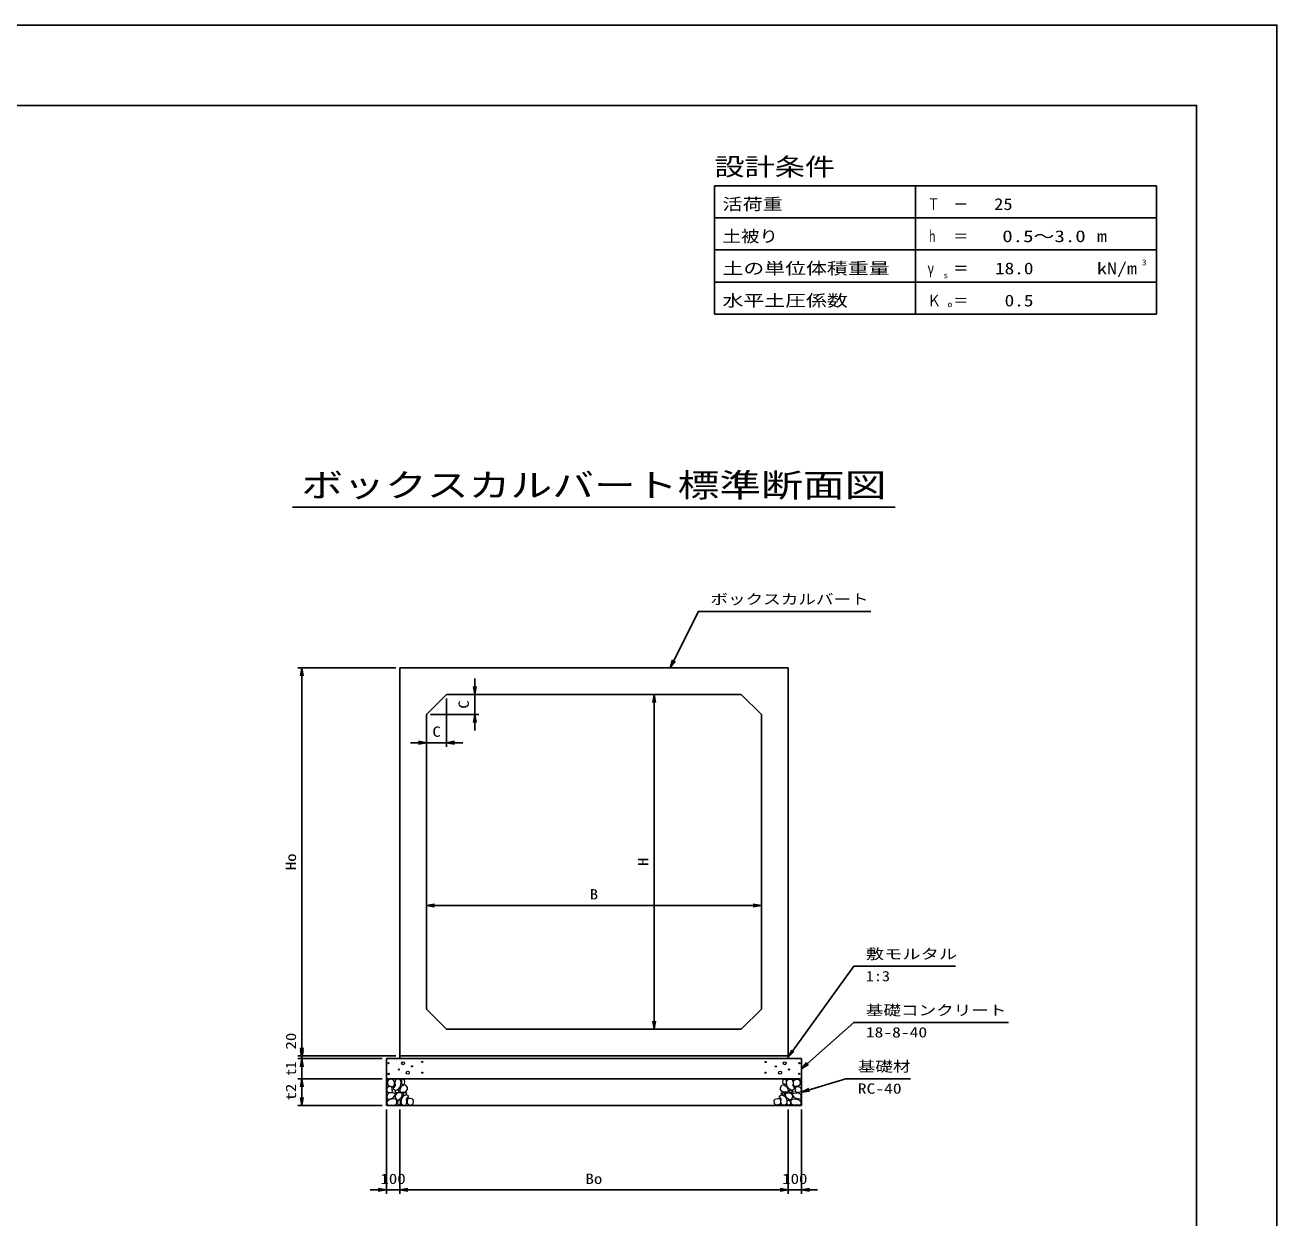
# Model space of a CAD drawing. Units: millimetres at full size. Extents: x 0 to 25230, y 0 to 17820.
# Drawn here: x 15882 to 25230, y 8910 to 17820 of the extents above; entities that cross this region are included whole.
import ezdxf
from ezdxf.enums import TextEntityAlignment as Align

# ---------------------------------------------------------------- set-up
doc = ezdxf.new("R2010")
doc.units = ezdxf.units.MM
for name, color, linetype, lineweight in [('D-DCR-HCHn', 4, 'Continuous', 9), ('D-STR-DIM', 7, 'Continuous', 25), ('D-STR-STRn', 1, 'Continuous', 25), ('D-STR-TXT', 7, 'Continuous', 25), ('D-TTL', 2, 'Continuous', 25), ('D-TTL-FRAM', 2, 'Continuous', 25), ('D-TTL-LINE', 7, 'Continuous', 25), ('D-TTL-TXT', 7, 'Continuous', 25)]:
    doc.layers.add(name, color=color, linetype=linetype, lineweight=lineweight)
doc.styles.add('ＭＳ ゴシック', font='')
doc.styles.get('ＭＳ ゴシック').set_extended_font_data('MS Gothic')

# ---------------------------------------------------------------- blocks, each defined once
blk = doc.blocks.new('open_arrow')
at = {"color": 0, "linetype": 'Continuous', "lineweight": -2}
blk.add_lwpolyline([(7.5, 1.25), (0, 0), (7.5, -1.25)], dxfattribs=at)

msp = doc.modelspace()

# ---------------------------------------------------------------- linework, layer by layer
at = {"layer": 'D-DCR-HCHn'}
for points in [[(18631.198, 9941.594), (18610.395, 9946.217), (18591.904, 9936.971), (18589.592, 9916.168), (18594.215, 9899.988), (18617.33, 9893.053), (18633.51, 9893.053), (18640.444, 9904.611), (18640.444, 9930.037)], [(18649.69, 9943.906), (18642.756, 9923.102), (18645.067, 9899.988), (18628.887, 9874.562), (18649.69, 9863.005), (18672.805, 9874.562), (18686.673, 9893.053), (18691.296, 9923.102), (18686.673, 9939.283), (18672.805, 9946.217)], [(18693.608, 9939.283), (18693.608, 9911.545), (18705.165, 9904.611), (18716.722, 9911.545), (18719.034, 9927.725), (18716.722, 9941.594), (18700.542, 9946.217)], [(21566.392, 9939.283), (21566.392, 9911.545), (21554.835, 9904.611), (21543.278, 9911.545), (21540.966, 9927.725), (21543.278, 9941.594), (21559.458, 9946.217)], [(21610.31, 9943.906), (21617.244, 9923.102), (21614.933, 9899.988), (21631.113, 9874.562), (21610.31, 9863.005), (21587.195, 9874.562), (21573.327, 9893.053), (21568.704, 9923.102), (21573.327, 9939.283), (21587.195, 9946.217)], [(21628.802, 9941.594), (21649.605, 9946.217), (21668.096, 9936.971), (21670.408, 9916.168), (21665.785, 9899.988), (21642.67, 9893.053), (21626.49, 9893.053), (21619.556, 9904.611), (21619.556, 9930.037)], [(18587.281, 9883.808), (18580.346, 9863.005), (18589.592, 9849.136), (18612.707, 9846.824), (18628.488, 9853.599), (18621.952, 9869.939), (18626.575, 9879.185), (18617.33, 9888.431), (18603.461, 9893.053)], [(18631.155, 9807.009), (18648.277, 9832.692), (18646.137, 9839.112), (18622.594, 9845.533), (18601.192, 9843.393), (18586.21, 9830.551), (18584.07, 9815.57), (18586.21, 9800.588), (18603.332, 9796.308)], [(18654.313, 9863.005), (18642.756, 9853.759), (18647.379, 9846.824), (18663.559, 9846.824), (18670.493, 9849.136), (18675.116, 9858.382), (18668.182, 9865.316)], [(18691.082, 9807.009), (18701.783, 9832.692), (18693.222, 9843.393), (18667.539, 9843.393), (18656.838, 9839.112), (18646.137, 9824.131), (18646.137, 9811.289), (18656.838, 9794.167), (18669.679, 9792.027)], [(18688.985, 9888.431), (18677.427, 9860.693), (18686.673, 9849.136), (18714.411, 9849.136), (18725.968, 9853.759), (18737.525, 9869.939), (18737.525, 9883.808), (18725.968, 9902.299), (18712.099, 9904.611)], [(18727.466, 9755.643), (18733.886, 9774.905), (18731.746, 9796.308), (18746.728, 9819.85), (18727.466, 9830.551), (18706.063, 9819.85), (18693.222, 9802.728), (18688.941, 9774.905), (18693.222, 9759.924), (18706.063, 9753.503)], [(18723.185, 9830.551), (18733.886, 9839.112), (18729.606, 9845.533), (18714.624, 9845.533), (18708.204, 9843.393), (18703.923, 9834.832), (18710.344, 9828.411)], [(21532.534, 9755.643), (21526.114, 9774.905), (21528.254, 9796.308), (21513.272, 9819.85), (21532.534, 9830.551), (21553.937, 9819.85), (21566.778, 9802.728), (21571.059, 9774.905), (21566.778, 9759.924), (21553.937, 9753.503)], [(21571.015, 9888.431), (21582.573, 9860.693), (21573.327, 9849.136), (21545.589, 9849.136), (21534.032, 9853.759), (21522.475, 9869.939), (21522.475, 9883.808), (21534.032, 9902.299), (21547.901, 9904.611)], [(21536.815, 9830.551), (21526.114, 9839.112), (21530.394, 9845.533), (21545.376, 9845.533), (21551.796, 9843.393), (21556.077, 9834.832), (21549.656, 9828.411)], [(21568.918, 9807.009), (21558.217, 9832.692), (21566.778, 9843.393), (21592.461, 9843.393), (21603.162, 9839.112), (21613.863, 9824.131), (21613.863, 9811.289), (21603.162, 9794.167), (21590.321, 9792.027)], [(21605.687, 9863.005), (21617.244, 9853.759), (21612.621, 9846.824), (21596.441, 9846.824), (21589.507, 9849.136), (21584.884, 9858.382), (21591.818, 9865.316)], [(21628.845, 9807.009), (21611.723, 9832.692), (21613.863, 9839.112), (21637.406, 9845.533), (21658.808, 9843.393), (21673.79, 9830.551), (21675.93, 9815.57), (21673.79, 9800.588), (21656.668, 9796.308)], [(21672.719, 9883.808), (21679.654, 9863.005), (21670.408, 9849.136), (21647.293, 9846.824), (21631.512, 9853.599), (21638.048, 9869.939), (21633.425, 9879.185), (21642.67, 9888.431), (21656.539, 9893.053)], [(18639.716, 9753.503), (18654.698, 9759.924), (18658.978, 9781.326), (18650.417, 9796.308), (18635.435, 9800.588), (18616.173, 9798.448), (18594.771, 9789.887), (18584.07, 9777.045), (18584.07, 9762.064), (18590.49, 9753.503), (18616.173, 9755.643)], [(18686.801, 9759.924), (18686.801, 9785.606), (18676.1, 9792.027), (18665.399, 9785.606), (18663.259, 9770.625), (18665.399, 9757.783), (18680.381, 9753.503)], [(18744.588, 9757.783), (18763.85, 9753.503), (18780.972, 9762.064), (18783.112, 9781.326), (18778.831, 9796.308), (18757.429, 9802.728), (18742.447, 9802.728), (18736.027, 9792.027), (18736.027, 9768.484)], [(21515.412, 9757.783), (21496.15, 9753.503), (21479.028, 9762.064), (21476.888, 9781.326), (21481.169, 9796.308), (21502.571, 9802.728), (21517.553, 9802.728), (21523.973, 9792.027), (21523.973, 9768.484)], [(21573.199, 9759.924), (21573.199, 9785.606), (21583.9, 9792.027), (21594.601, 9785.606), (21596.741, 9770.625), (21594.601, 9757.783), (21579.619, 9753.503)], [(21620.284, 9753.503), (21605.302, 9759.924), (21601.022, 9781.326), (21609.583, 9796.308), (21624.565, 9800.588), (21643.827, 9798.448), (21665.229, 9789.887), (21675.93, 9777.045), (21675.93, 9762.064), (21669.51, 9753.503), (21643.827, 9755.643)]]:
    msp.add_lwpolyline(points, close=True, dxfattribs=at)
for centre, radius in [((18596.091, 10066.145), 4.5), ((18673.437, 10018.641), 4.5), ((18705.004, 10066.145), 11.25), ((18739.996, 9994.955), 11.25), ((18771.563, 10042.459), 4.5), ((18847.197, 10075.221), 4.5), ((21412.803, 10075.221), 4.5), ((21488.437, 10042.459), 4.5), ((21520.004, 9994.955), 11.25), ((21554.996, 10066.145), 11.25), ((21586.563, 10018.641), 4.5), ((21663.909, 10066.145), 4.5), ((18597.803, 9985.879), 4.5), ((18848.909, 9994.955), 4.5), ((21411.091, 9994.955), 4.5), ((21662.197, 9985.879), 4.5)]:
    msp.add_circle(centre, radius, dxfattribs=at)
at = {"layer": 'D-STR-DIM'}
for p, q in [((18650, 13020), (17920, 13020)), ((17950, 13020), (17950, 10120)), ((19240, 12550), (19240, 12940)), ((19060, 12820), (19270, 12820)), ((20580, 10320), (20580, 12820)), ((19030, 12790), (19030, 12430)), ((18880, 12640), (18880, 12430)), ((18910, 12670), (19270, 12670)), ((19150, 12460), (18760, 12460)), ((18880, 11245), (21380, 11245)), ((17950, 10240), (17950, 9980)), ((17950, 10220), (17950, 9830)), ((18650, 10120), (17920, 10120)), ((18650, 10120), (17920, 10120)), ((18550, 10100), (17920, 10100)), ((18550, 10100), (17920, 10100)), ((18550, 9950), (17920, 9950)), ((18550, 9950), (17920, 9950)), ((17950, 9950), (17950, 9750)), ((18550, 9750), (17920, 9750)), ((18580, 9720), (18580, 9090)), ((18680, 9720), (18680, 9090)), ((18680, 9720), (18680, 9090)), ((21580, 9720), (21580, 9090)), ((21580, 9720), (21580, 9090)), ((21680, 9720), (21680, 9090)), ((18800, 9120), (18460, 9120)), ((18680, 9120), (21580, 9120)), ((21460, 9120), (21800, 9120))]:
    msp.add_line(p, q, dxfattribs=at)
msp.add_lwpolyline([(20700, 13020), (20910, 13440), (20970, 13440), (22197.107, 13440)], dxfattribs=at)
at = {"layer": 'D-STR-STRn'}
for p, q in [((18680, 13020), (21580, 13020)), ((18680, 13020), (18680, 10120)), ((21580, 13020), (21580, 10120)), ((18880, 12670), (19030, 12820)), ((19030, 12820), (21230, 12820)), ((21230, 12820), (21380, 12670)), ((18880, 12670), (18880, 10470)), ((21380, 12670), (21380, 10470)), ((19030, 10320), (18880, 10470)), ((21380, 10470), (21230, 10320)), ((19030, 10320), (21230, 10320)), ((18580, 9750), (18580, 10100)), ((18580, 10100), (21680, 10100)), ((18680, 10120), (21580, 10120)), ((18680, 10120), (18680, 10100)), ((21580, 10120), (21580, 10100)), ((21680, 10100), (21680, 9750)), ((18580, 9950), (21680, 9950)), ((18580, 9750), (21680, 9750))]:
    msp.add_line(p, q, dxfattribs=at)
at = {"layer": 'D-STR-TXT'}
for points in [[(21580, 10110), (22070, 10790), (22130, 10790), (22829.975, 10790)], [(21680, 10025), (22070, 10370), (22130, 10370), (23225.457, 10370)], [(21680, 9850), (22010, 9950), (22070, 9950), (22494.416, 9950)]]:
    msp.add_lwpolyline(points, dxfattribs=at)
at = {"layer": 'D-TTL'}
for points in [[(0, 0), (25230, 0), (25230, 17820), (0, 17820)], [(600, 600), (24630, 600), (24630, 17220), (600, 17220)]]:
    msp.add_lwpolyline(points, close=True, dxfattribs=at)
at = {"layer": 'D-TTL-FRAM'}
for p, q in [((24330, 16620), (21030, 16620)), ((21030, 16620), (21030, 15660)), ((24330, 16620), (24330, 15660)), ((24330, 15660), (21030, 15660))]:
    msp.add_line(p, q, dxfattribs=at)
at = {"layer": 'D-TTL-LINE'}
for p, q in [((22530, 16620), (22530, 15660)), ((24330, 16380), (21030, 16380)), ((24330, 16140), (21030, 16140)), ((24330, 15900), (21030, 15900))]:
    msp.add_line(p, q, dxfattribs=at)
at = {"layer": 'D-TTL-TXT'}
msp.add_line((17880, 14220), (22380, 14220), dxfattribs=at)

# ---------------------------------------------------------------- block references
at = {"layer": 'D-STR-DIM', "xscale": 8, "yscale": 8}
for p, rotation in [((17950, 13020), 270), ((20700, 13020), 63.4), ((19240, 12820), 90), ((20580, 12820), 270), ((19240, 12670), 270), ((18880, 12460), 180), ((21380, 11245), 180), ((20580, 10320), 90), ((17950, 10120), 90), ((17950, 10120), 90), ((17950, 10100), 90), ((17950, 10100), 270), ((17950, 9950), 270), ((17950, 9950), 270), ((17950, 9750), 90), ((18580, 9120), 180), ((21580, 9120), 180), ((21580, 9120), 180)]:
    msp.add_blockref('open_arrow', p, dxfattribs=dict(at, rotation=rotation))
for p in [(19030, 12460), (18880, 11245), (18680, 9120), (18680, 9120), (21680, 9120)]:
    msp.add_blockref('open_arrow', p, dxfattribs=at)
at = {"layer": 'D-STR-TXT', "xscale": 8, "yscale": 8}
for p, rotation in [((21580, 10110), 54.2), ((21680, 10025), 41.5), ((21680, 9850), 16.9)]:
    msp.add_blockref('open_arrow', p, dxfattribs=dict(at, rotation=rotation))

# ---------------------------------------------------------------- texts
at = {"layer": 'D-STR-DIM', "style": 'ＭＳ ゴシック', "width": 1.25}
msp.add_text('ボックスカルバート', height=76.98, dxfattribs=at).set_placement((21000, 13470), align=Align.BOTTOM_LEFT)
at = {"layer": 'D-STR-DIM', "style": 'ＭＳ ゴシック'}
for s, width, p in [('C', 1.2, (19157.5, 12745)), ('Ho', 1.2, (17867.5, 11570)), ('H', 1.15, (20497.5, 11570)), ('20', 1.2, (17867.5, 10230.73)), ('t2', 1.2, (17867.5, 9850))]:
    msp.add_text(s, height=76.98, rotation=90, dxfattribs=dict(at, width=width)).set_placement(p, align=Align.MIDDLE_CENTER)
at = {"layer": 'D-STR-DIM', "style": 'ＭＳ ゴシック', "width": 1.2}
for s, p in [('C', (18955, 12542.5)), ('B', (20130, 11327.5)), ('100', (18630, 9202.5)), ('Bo', (20130, 9202.5)), ('100', (21630, 9202.5))]:
    msp.add_text(s, height=76.98, dxfattribs=at).set_placement(p, align=Align.MIDDLE_CENTER)
at = {"layer": 'D-STR-DIM', "style": 'ＭＳ ゴシック'}
msp.add_text('t1', height=76.98, rotation=90, dxfattribs=at).set_placement((17867.5, 10025), align=Align.MIDDLE_CENTER)
at = {"layer": 'D-STR-TXT', "style": 'ＭＳ ゴシック'}
for s, width, p in [('敷モルタル', 1.3, (22160, 10820)), ('1:3', 1.15, (22160, 10655)), ('基礎コンクリート', 1.25, (22160, 10400)), ('18-8-40', 1.25, (22160, 10235)), ('基礎材', 1.25, (22100, 9980)), ('RC-40', 1.25, (22100, 9815))]:
    msp.add_text(s, height=76.98, dxfattribs=dict(at, width=width)).set_placement(p, align=Align.BOTTOM_LEFT)
at = {"layer": 'D-TTL-TXT', "style": 'ＭＳ ゴシック'}
for s, height, width, p in [('設計条件', 132, 1.25, (21030, 16656)), ('活荷重', 87.98, 1.25, (21090, 16412)), ('Ｔ', 87.98, 0.75, (22620, 16412)), ('－', 87.98, 0.95, (22812, 16412)), ('土被り', 87.98, 1.15, (21090, 16172)), ('ｈ', 87.98, 0.6, (22620, 16172)), ('＝', 87.98, 0.95, (22812, 16172)), ('m', 87.98, 1.25, (23886, 16172)), ('土の単位体積重量', 87.98, 1.3, (21090, 15932)), ('γ', 87.98, 0.75, (22620, 15932)), ('＝', 87.98, 0.95, (22812, 15932)), ('kN/m', 87.98, 1.25, (23886, 15932)), ('3', 43.99, 1.15, (24222, 16012)), ('s', 43.99, 1.15, (22740, 15916)), ('水平土圧係数', 87.98, 1.3, (21090, 15692)), ('Ｋ', 87.98, 0.85, (22620, 15692)), ('o', 43.99, 1.2, (22770, 15700)), ('＝', 87.98, 0.95, (22812, 15692))]:
    msp.add_text(s, height=height, dxfattribs=dict(at, width=width)).set_placement(p, align=Align.BOTTOM_LEFT)
for s, width, p in [('25', 1.15, (23256.061, 16412)), ('0.5～3.0', 1.3, (23801.848, 16172)), ('18.0', 1.2, (23412, 15932)), ('0.5', 1.2, (23412, 15692))]:
    msp.add_text(s, height=87.98, dxfattribs=dict(at, width=width)).set_placement(p, align=Align.BOTTOM_RIGHT)
at = {"layer": 'D-TTL-TXT', "style": 'ＭＳ ゴシック', "width": 1.3}
msp.add_text('ボックスカルバート標準断面図', height=176, dxfattribs=at).set_placement((20130, 14242.5), align=Align.BOTTOM_CENTER)

doc.saveas('drawing.dxf')
